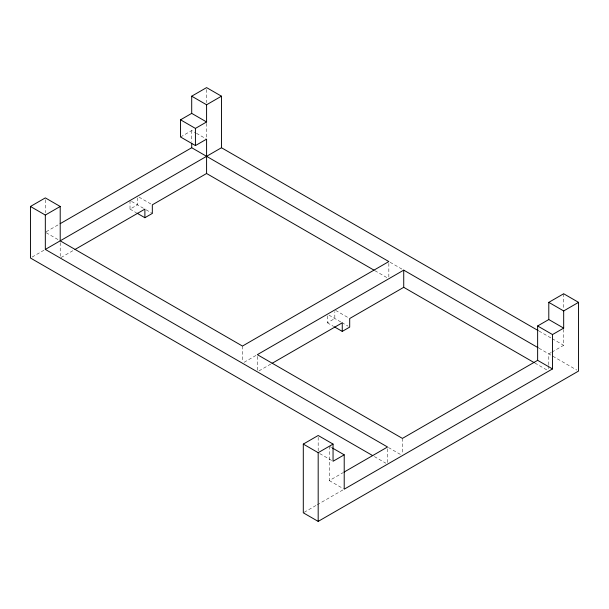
<?xml version="1.0" encoding="UTF-8"?>
<svg xmlns="http://www.w3.org/2000/svg" width="609" height="609" viewBox="0 0 609 609"><rect width="100%" height="100%" fill="white"/><g stroke="black" fill="none" stroke-linecap="round" stroke-linejoin="round"><path stroke-width="0.46" stroke-dasharray="3.04 2.28" d="M180.553 136.995L191.706 130.554L195.626 132.815M46.155 231.77L59.309 224.173M32.094 257.067L44.442 249.941M130.014 200.536L130.014 209.123L137.451 204.83L137.451 197.955M61.029 257.538L73.362 250.421M244.102 362.302L256.351 355.23M327.383 315.934L327.383 322.808L334.821 318.515L334.821 311.641M258.977 370.889L271.226 363.817M329.332 446.237L329.332 480.592L343.27 472.554M551.145 352.535L548.793 353.89L548.793 364.745M551.929 352.086L563.675 345.303L563.675 329.37M304.112 512.336L316.383 505.257M317.198 504.785L343.369 489.674M196.41 133.264L205.804 138.692M538.995 331.052L551.335 338.178M552.157 338.657L563.675 345.303M390.103 262.273L402.442 269.399M538.957 348.211L576.906 370.12M374.893 270.67L387.21 277.78M534.862 363.033L547.156 370.127M335.605 310.377L348.919 318.058M139.019 197.141L151.55 204.373M328.951 315.119L341.086 322.131M341.87 322.58L348.135 326.196M131.574 201.434L145.285 209.351M146.069 209.8L152.326 213.416M327.383 322.808L333.648 326.424M130.014 209.123L136.279 212.739M46.109 232.699L58.639 239.931M388.481 447.539L400.775 454.641M374.368 456.575L385.885 463.228M330.116 446.686L331.684 447.592M319.74 453.583L332.27 460.815M329.332 480.592L343.43 488.73M563.675 293.759L563.675 308.755M548.793 365.651L548.793 370.165M402.412 438.404L402.412 453.774M388.846 263.362L388.846 276.92M387.537 448.803L387.537 463.274M318.18 437.308L318.18 450.866M257.348 356.463L257.348 371.833M242.466 346.064L242.466 361.434M206.588 89.485L206.588 102.662M206.588 123.376L206.588 138.433M191.706 130.554L191.706 141.402M60.207 242.641L60.207 256.206M45.325 199.744L45.325 212.739"/><path stroke-width="0.91" d="M191.706 96.192L206.588 104.778L206.588 121.96L191.706 113.373L191.706 96.192L206.588 87.605L221.463 96.192L221.463 147.736L538.173 330.58M372.723 455.623L30.45 258.018L30.45 206.474L45.325 197.887L60.207 206.474L60.207 240.837L242.466 346.064L388.846 261.55L191.706 147.736L60.131 223.701M374.071 270.198L206.588 173.504L206.588 139.141L195.428 145.581L180.553 136.995L180.553 119.813L191.706 113.373M206.588 104.778L221.463 96.192M30.45 206.474L45.325 215.061L60.207 206.474M180.553 119.813L195.428 128.408L206.588 121.96M45.325 215.061L45.325 249.424L221.463 147.736M75.006 249.469L144.889 209.123L144.889 217.71L152.326 213.416L152.326 204.83L206.588 173.504M538.135 347.739L403.729 270.137L257.348 354.651L402.412 438.404L537.633 360.338L552.515 368.925L552.515 334.562L537.633 325.975L537.633 360.338M272.04 363.345L342.258 322.808L342.258 331.395L349.703 327.102L349.703 318.515L403.729 287.319L534.04 362.553M548.793 302.353L563.675 310.94L563.675 328.122L548.793 319.535L548.793 302.353L563.675 293.759L578.55 302.353L578.55 371.071L318.18 521.395L303.297 512.808L303.297 444.09L318.18 435.496L333.054 444.09L333.054 461.264L344.214 454.824L344.214 489.187L552.515 368.925M303.297 444.09L318.18 452.677L333.054 444.09M537.633 325.975L548.793 319.535M563.675 310.94L578.55 302.353M552.515 334.562L563.675 328.122M344.093 472.074L387.537 446.998L45.325 249.424M334.432 326.881L342.258 331.395M137.063 213.196L144.889 217.71M332.468 448.041L344.214 454.824M403.729 270.137L403.729 287.319M318.18 452.677L318.18 521.395M195.428 128.408L195.428 145.581M191.706 143.214L191.706 147.736"/></g></svg>
